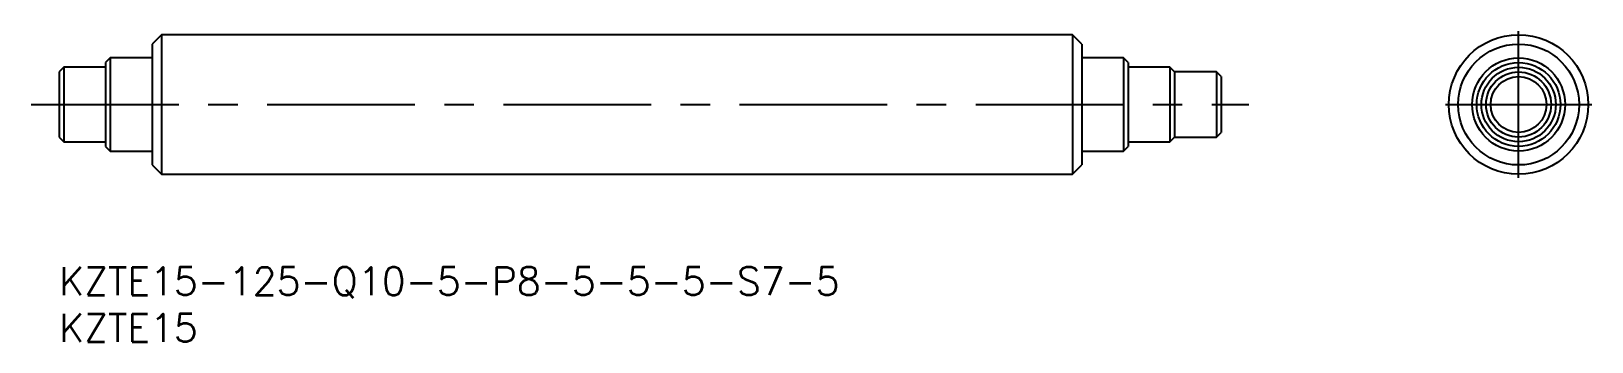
# Model space of a CAD drawing. Extents: x -3 to 165, y -8 to 25.
import ezdxf

# ---------------------------------------------------------------- set-up
doc = ezdxf.new("R2010")
doc.units = 0
doc.header["$LTSCALE"] = 0.5
doc.linetypes.add('CENTER', pattern=[50.8, 31.75, -6.35, 6.35, -6.35])
for name, color, linetype in [('MSM_CENTER', 1, 'CENTER'), ('MSM_CONTINUOUS', 7, 'CONTINUOUS'), ('MSM_PART_NUMBER', 7, 'CONTINUOUS')]:
    doc.layers.add(name, color=color, linetype=linetype)
doc.styles.get("Standard").update_dxf_attribs({"font": 'txt.shx', "height": 3, "bigfont": 'bigfont.shx'})

msp = doc.modelspace()

# ---------------------------------------------------------------- linework, layer by layer
at = {"layer": 'MSM_CENTER'}
for p, q in [((157, 9.625), (157, 25.375)), ((-3, 17.5), (128, 17.5)), ((149.125, 17.5), (164.875, 17.5))]:
    msp.add_line(p, q, dxfattribs=at)
at = {"layer": 'MSM_CONTINUOUS'}
for p, q in [((11, 25), (10, 24)), ((10, 24), (10, 11)), ((109, 25), (11, 25)), ((11, 25), (11, 10)), ((110, 24), (109, 25)), ((109, 25), (109, 10)), ((110, 24), (110, 11)), ((5.5, 22.5), (5, 22)), ((5, 22), (5, 13)), ((10, 22.5), (5.5, 22.5)), ((5.5, 22.5), (5.5, 12.5)), ((114.5, 22.5), (110, 22.5)), ((115, 22), (114.5, 22.5)), ((114.5, 22.5), (114.5, 12.5)), ((115, 22), (115, 13)), ((0.5, 21.5), (0, 21)), ((0, 21), (0, 14)), ((5, 21.5), (0.5, 21.5)), ((0.5, 21.5), (0.5, 13.5)), ((119.5, 21.5), (115, 21.5)), ((120, 21), (119.5, 21.5)), ((119.5, 21.5), (119.5, 13.5)), ((124.5, 21), (120, 21)), ((120, 21), (120, 14)), ((125, 20.5), (124.5, 21)), ((124.5, 21), (124.5, 14)), ((125, 20.5), (125, 14.5)), ((0, 14), (0.5, 13.5)), ((0.5, 13.5), (5, 13.5)), ((115, 13.5), (119.5, 13.5)), ((119.5, 13.5), (120, 14)), ((120, 14), (124.5, 14)), ((124.5, 14), (125, 14.5)), ((5, 13), (5.5, 12.5)), ((5.5, 12.5), (10, 12.5)), ((110, 12.5), (114.5, 12.5)), ((114.5, 12.5), (115, 13)), ((10, 11), (11, 10)), ((109, 10), (110, 11)), ((11, 10), (109, 10))]:
    msp.add_line(p, q, dxfattribs=at)
for radius in [7.5, 6.5, 5, 4.5, 4, 3.5, 3]:
    msp.add_circle((157, 17.5), radius, dxfattribs=at)

# ---------------------------------------------------------------- texts
at = {"layer": 'MSM_PART_NUMBER'}
for s, p in [('KZTE15-125-Q10-5-P8-5-5-5-S7-5', (0, -3)), ('KZTE15', (0, -8))]:
    msp.add_text(s, height=3, dxfattribs=at).set_placement(p)

doc.saveas('drawing.dxf')
